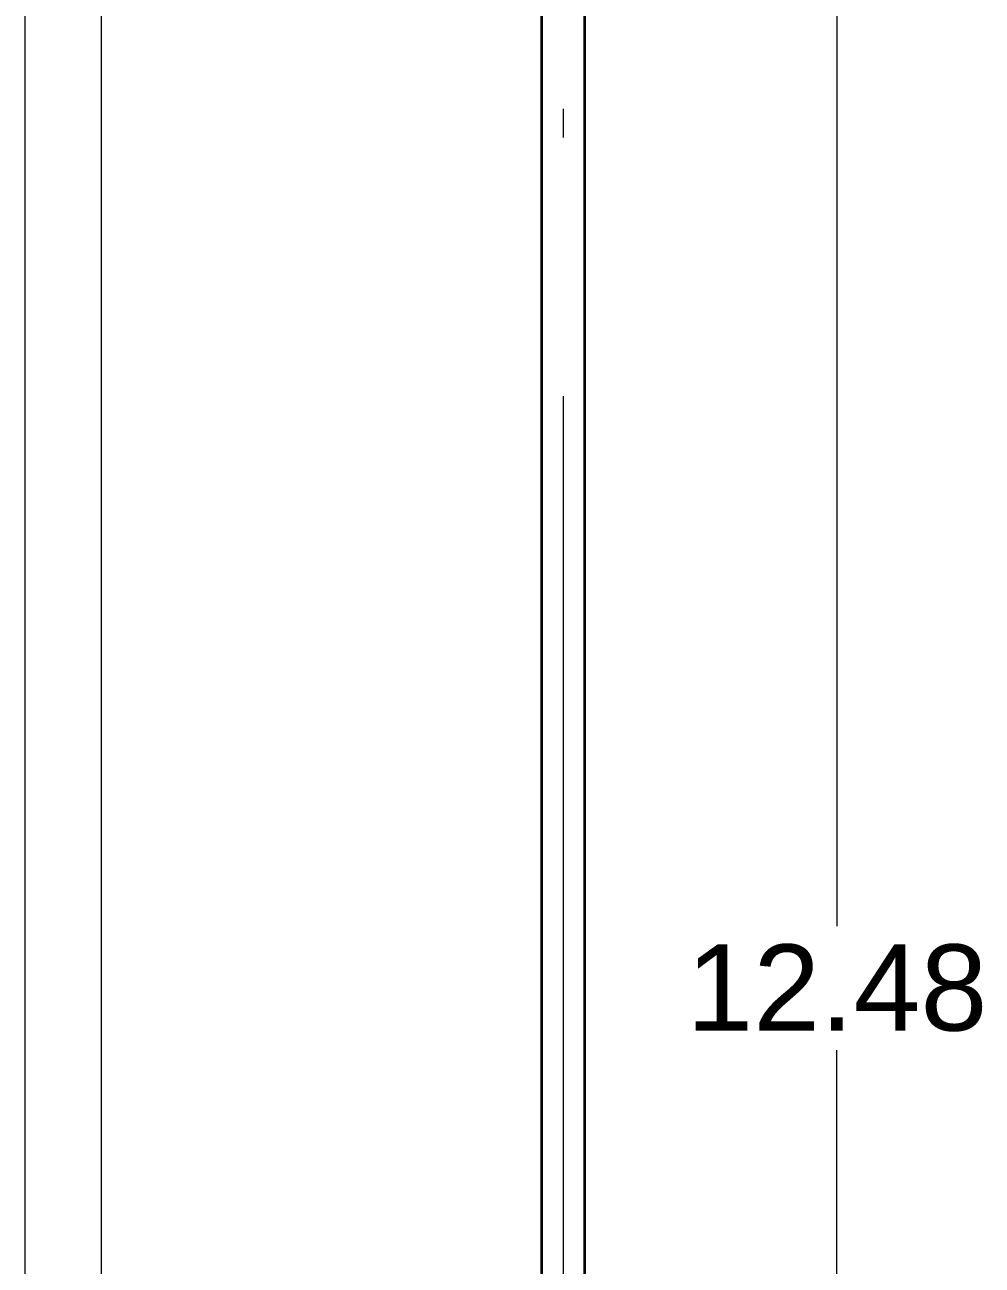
# Model space of a CAD drawing. Header units: inches. Extents: x 13 to 261, y -112 to -47.
# Drawn here: x 114.251 to 117.585, y -60.052 to -55.732 of the extents above; entities that cross this region are included whole.
import ezdxf

# ---------------------------------------------------------------- set-up
doc = ezdxf.new("R2010")
doc.units = ezdxf.units.IN
doc.header["$MEASUREMENT"] = 0
doc.linetypes.add('ACAD_ISO04W100', pattern=[30, 24, -3, 0, -3])
for name, color, linetype, lineweight in [('BANQUETA', 2, 'Continuous', 18), ('CAJONES', 3, 'Continuous', 20), ('COTAS', 192, 'Continuous', 13), ('EJES', 1, 'ACAD_ISO04W100', 13), ('MUROS', 5, 'Continuous', 35)]:
    doc.layers.add(name, color=color, linetype=linetype, lineweight=lineweight)
doc.styles.add('COTAS', font='ARIALUNI.TTF', dxfattribs={"height": 0.3})

msp = doc.modelspace()

# ---------------------------------------------------------------- linework, layer by layer
at = {"layer": 'BANQUETA'}
msp.add_line((114.5183, -83.2766), (114.5183, -55.474), dxfattribs=at)
at = {"layer": 'CAJONES'}
msp.add_line((114.2507, -51.8268), (114.2507, -69.3466), dxfattribs=at)
at = {"layer": 'COTAS', "color": 1}
for p, q in [((117.0793, -52.848), (117.0793, -58.8716)), ((117.0793, -65.3268), (117.0793, -59.3032))]:
    msp.add_line(p, q, dxfattribs=at)
at = {"layer": 'EJES', "color": 1, "ltscale": 0.3}
msp.add_line((116.1257, -47.925), (116.1257, -92.7766), dxfattribs=at)
at = {"layer": 'MUROS'}
for p, q in [((116.0507, -51.8268), (116.0507, -83.8966)), ((116.2007, -51.8268), (116.2007, -92.7766))]:
    msp.add_line(p, q, dxfattribs=at)

# ---------------------------------------------------------------- texts
at = {"layer": 'COTAS', "color": 1, "insert": (117.0793, -59.0874), "char_height": 0.3, "attachment_point": 5, "style": 'COTAS'}
msp.add_mtext('12.48', dxfattribs=at)

doc.saveas('drawing.dxf')
